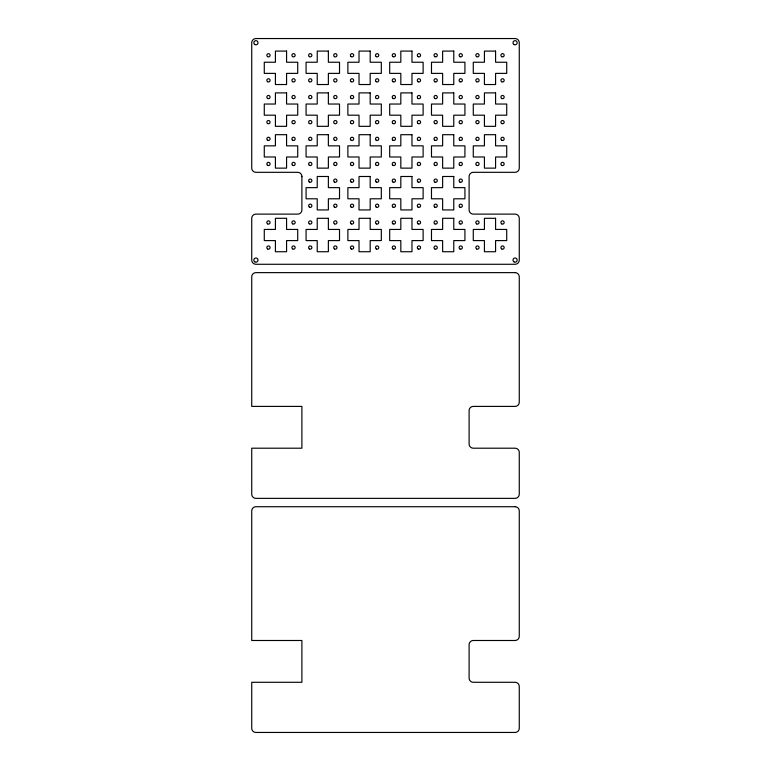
<?xml version="1.0" encoding="UTF-8"?>
<svg xmlns="http://www.w3.org/2000/svg" width="771" height="771" viewBox="0 0 771 771"><rect width="100%" height="100%" fill="white"/><g stroke="black" fill="none" stroke-linecap="round" stroke-linejoin="round"><path stroke-width="1.16" d="M301.895 176.357L301.895 209.934A4.183 4.183 0 0 1 297.722 214.116L255.914 214.116A4.183 4.183 0 0 0 251.731 218.299L251.731 260.097A4.183 4.183 0 0 0 255.914 264.28L515.086 264.28A4.183 4.183 0 0 0 519.268 260.097L519.268 218.299A4.183 4.183 0 0 0 515.086 214.116L473.278 214.116A4.183 4.183 0 0 1 469.105 209.934L469.105 176.492A4.183 4.183 0 0 1 473.278 172.319L515.086 172.319A4.183 4.183 0 0 0 519.268 168.136L519.268 42.733A4.183 4.183 0 0 0 515.086 38.55L255.914 38.55A4.183 4.183 0 0 0 251.731 42.733L251.731 168.136A4.183 4.183 0 0 0 255.914 172.319L297.722 172.319A4.183 4.183 0 0 1 301.895 176.626M286.571 51.088L275.42 51.088L275.42 62.239L264.28 62.239L264.28 73.38L275.42 73.38L275.42 84.531L286.571 84.531L286.571 73.38L297.722 73.38L297.722 62.239L286.571 62.239L286.571 51.088M328.369 51.088L317.228 51.088L317.228 62.239L306.077 62.239L306.077 73.38L317.228 73.38L317.228 84.531L328.369 84.531L328.369 73.38L339.519 73.38L339.519 62.239L328.369 62.239L328.369 51.088M370.176 51.088L359.026 51.088L359.026 62.239L347.875 62.239L347.875 73.38L359.026 73.38L359.026 84.531L370.176 84.531L370.176 73.38L381.317 73.38L381.317 62.239L370.176 62.239L370.176 51.088M411.974 51.088L400.824 51.088L400.824 62.239L389.683 62.239L389.683 73.38L400.824 73.38L400.824 84.531L411.974 84.531L411.974 73.38L423.125 73.38L423.125 62.239L411.974 62.239L411.974 51.088M453.772 51.088L442.631 51.088L442.631 62.239L431.481 62.239L431.481 73.38L442.631 73.38L442.631 84.531L453.772 84.531L453.772 73.38L464.923 73.38L464.923 62.239L453.772 62.239L453.772 51.088M495.58 51.088L484.429 51.088L484.429 62.239L473.278 62.239L473.278 73.38L484.429 73.38L484.429 84.531L495.58 84.531L495.58 73.38L506.72 73.38L506.72 62.239L495.58 62.239L495.58 51.088M286.571 92.896L275.42 92.896L275.42 104.037L264.28 104.037L264.28 115.187L275.42 115.187L275.42 126.328L286.571 126.328L286.571 115.187L297.722 115.187L297.722 104.037L286.571 104.037L286.571 92.896M328.369 92.896L317.228 92.896L317.228 104.037L306.077 104.037L306.077 115.187L317.228 115.187L317.228 126.328L328.369 126.328L328.369 115.187L339.519 115.187L339.519 104.037L328.369 104.037L328.369 92.896M370.176 92.896L359.026 92.896L359.026 104.037L347.875 104.037L347.875 115.187L359.026 115.187L359.026 126.328L370.176 126.328L370.176 115.187L381.317 115.187L381.317 104.037L370.176 104.037L370.176 92.896M411.974 92.896L400.824 92.896L400.824 104.037L389.683 104.037L389.683 115.187L400.824 115.187L400.824 126.328L411.974 126.328L411.974 115.187L423.125 115.187L423.125 104.037L411.974 104.037L411.974 92.896M453.772 92.896L442.631 92.896L442.631 104.037L431.481 104.037L431.481 115.187L442.631 115.187L442.631 126.328L453.772 126.328L453.772 115.187L464.923 115.187L464.923 104.037L453.772 104.037L453.772 92.896M495.58 92.896L484.429 92.896L484.429 104.037L473.278 104.037L473.278 115.187L484.429 115.187L484.429 126.328L495.58 126.328L495.58 115.187L506.72 115.187L506.72 104.037L495.58 104.037L495.58 92.896M286.571 134.694L275.42 134.694L275.42 145.844L264.28 145.844L264.28 156.985L275.42 156.985L275.42 168.136L286.571 168.136L286.571 156.985L297.722 156.985L297.722 145.844L286.571 145.844L286.571 134.694M328.369 134.694L317.228 134.694L317.228 145.844L306.077 145.844L306.077 156.985L317.228 156.985L317.228 168.136L328.369 168.136L328.369 156.985L339.519 156.985L339.519 145.844L328.369 145.844L328.369 134.694M370.176 134.694L359.026 134.694L359.026 145.844L347.875 145.844L347.875 156.985L359.026 156.985L359.026 168.136L370.176 168.136L370.176 156.985L381.317 156.985L381.317 145.844L370.176 145.844L370.176 134.694M411.974 134.694L400.824 134.694L400.824 145.844L389.683 145.844L389.683 156.985L400.824 156.985L400.824 168.136L411.974 168.136L411.974 156.985L423.125 156.985L423.125 145.844L411.974 145.844L411.974 134.694M453.772 134.694L442.631 134.694L442.631 145.844L431.481 145.844L431.481 156.985L442.631 156.985L442.631 168.136L453.772 168.136L453.772 156.985L464.923 156.985L464.923 145.844L453.772 145.844L453.772 134.694M495.58 134.694L484.429 134.694L484.429 145.844L473.278 145.844L473.278 156.985L484.429 156.985L484.429 168.136L495.58 168.136L495.58 156.985L506.72 156.985L506.72 145.844L495.58 145.844L495.58 134.694M328.369 176.492L317.228 176.492L317.228 187.642L306.077 187.642L306.077 198.793L317.228 198.793L317.228 209.934L328.369 209.934L328.369 198.793L339.519 198.793L339.519 187.642L328.369 187.642L328.369 176.492M370.176 176.492L359.026 176.492L359.026 187.642L347.875 187.642L347.875 198.793L359.026 198.793L359.026 209.934L370.176 209.934L370.176 198.793L381.317 198.793L381.317 187.642L370.176 187.642L370.176 176.492M411.974 176.492L400.824 176.492L400.824 187.642L389.683 187.642L389.683 198.793L400.824 198.793L400.824 209.934L411.974 209.934L411.974 198.793L423.125 198.793L423.125 187.642L411.974 187.642L411.974 176.492M453.772 176.492L442.631 176.492L442.631 187.642L431.481 187.642L431.481 198.793L442.631 198.793L442.631 209.934L453.772 209.934L453.772 198.793L464.923 198.793L464.923 187.642L453.772 187.642L453.772 176.492M286.571 218.299L275.42 218.299L275.42 229.44L264.28 229.44L264.28 240.591L275.42 240.591L275.42 251.731L286.571 251.731L286.571 240.591L297.722 240.591L297.722 229.44L286.571 229.44L286.571 218.299M328.369 218.299L317.228 218.299L317.228 229.44L306.077 229.44L306.077 240.591L317.228 240.591L317.228 251.731L328.369 251.731L328.369 240.591L339.519 240.591L339.519 229.44L328.369 229.44L328.369 218.299M370.176 218.299L359.026 218.299L359.026 229.44L347.875 229.44L347.875 240.591L359.026 240.591L359.026 251.731L370.176 251.731L370.176 240.591L381.317 240.591L381.317 229.44L370.176 229.44L370.176 218.299M411.974 218.299L400.824 218.299L400.824 229.44L389.683 229.44L389.683 240.591L400.824 240.591L400.824 251.731L411.974 251.731L411.974 240.591L423.125 240.591L423.125 229.44L411.974 229.44L411.974 218.299M453.772 218.299L442.631 218.299L442.631 229.44L431.481 229.44L431.481 240.591L442.631 240.591L442.631 251.731L453.772 251.731L453.772 240.591L464.923 240.591L464.923 229.44L453.772 229.44L453.772 218.299M495.58 218.299L484.429 218.299L484.429 229.44L473.278 229.44L473.278 240.591L484.429 240.591L484.429 251.731L495.58 251.731L495.58 240.591L506.72 240.591L506.72 229.44L495.58 229.44L495.58 218.299M515.086 272.635L255.914 272.635A4.183 4.183 0 0 0 251.731 276.818L251.731 406.404L301.895 406.404L301.895 448.202L251.731 448.202L251.731 494.182A4.183 4.183 0 0 0 255.914 498.365L515.086 498.365A4.183 4.183 0 0 0 519.268 494.182L519.268 452.384A4.183 4.183 0 0 0 515.086 448.202L473.278 448.202A4.183 4.183 0 0 1 469.105 444.019L469.105 410.577A4.183 4.183 0 0 1 473.278 406.404L515.086 406.404A4.183 4.183 0 0 0 519.268 402.221L519.268 276.818A4.183 4.183 0 0 0 515.086 272.635M515.086 506.72L255.914 506.72A4.183 4.183 0 0 0 251.731 510.903L251.731 640.489L301.895 640.489L301.895 682.287L251.731 682.287L251.731 728.267A4.183 4.183 0 0 0 255.914 732.45L515.086 732.45A4.183 4.183 0 0 0 519.268 728.267L519.268 686.469A4.183 4.183 0 0 0 515.086 682.287L473.278 682.287A4.183 4.183 0 0 1 469.105 678.104L469.105 644.672A4.183 4.183 0 0 1 473.278 640.489L515.086 640.489A4.183 4.183 0 0 0 519.268 636.306L519.268 510.903A4.183 4.183 0 0 0 515.086 506.72M254.748 44.458A2.091 2.091 0 0 0 258.006 42.877A2.091 2.091 0 0 0 254.999 40.853A2.091 2.091 0 0 0 254.748 44.458M513.91 261.832A2.091 2.091 0 0 0 517.168 260.241A2.091 2.091 0 0 0 514.17 258.218A2.091 2.091 0 0 0 513.91 261.832M254.748 261.832A2.091 2.091 0 0 0 258.006 260.241A2.091 2.091 0 0 0 254.999 258.218A2.091 2.091 0 0 0 254.748 261.832M513.91 44.458A2.091 2.091 0 0 0 517.168 42.877A2.091 2.091 0 0 0 514.17 40.853A2.091 2.091 0 0 0 513.91 44.458M267.547 56.62A1.629 1.629 0 0 0 270.081 55.387A1.629 1.629 0 0 0 267.749 53.806A1.629 1.629 0 0 0 267.547 56.62M292.623 56.62A1.629 1.629 0 0 0 295.168 55.387A1.629 1.629 0 0 0 292.826 53.806A1.629 1.629 0 0 0 292.623 56.62M292.623 81.697A1.629 1.629 0 0 0 295.168 80.463A1.629 1.629 0 0 0 292.826 78.883A1.629 1.629 0 0 0 292.623 81.697M267.547 81.697A1.629 1.629 0 0 0 270.081 80.463A1.629 1.629 0 0 0 267.749 78.883A1.629 1.629 0 0 0 267.547 81.697M309.344 56.62A1.629 1.629 0 0 0 311.879 55.387A1.629 1.629 0 0 0 309.547 53.806A1.629 1.629 0 0 0 309.344 56.62M334.421 56.62A1.629 1.629 0 0 0 336.966 55.387A1.629 1.629 0 0 0 334.624 53.806A1.629 1.629 0 0 0 334.421 56.62M334.421 81.697A1.629 1.629 0 0 0 336.966 80.463A1.629 1.629 0 0 0 334.624 78.883A1.629 1.629 0 0 0 334.421 81.697M309.344 81.697A1.629 1.629 0 0 0 311.879 80.463A1.629 1.629 0 0 0 309.547 78.883A1.629 1.629 0 0 0 309.344 81.697M351.142 56.62A1.629 1.629 0 0 0 353.687 55.387A1.629 1.629 0 0 0 351.345 53.806A1.629 1.629 0 0 0 351.142 56.62M376.229 56.62A1.629 1.629 0 0 0 378.763 55.387A1.629 1.629 0 0 0 376.431 53.806A1.629 1.629 0 0 0 376.229 56.62M376.229 81.697A1.629 1.629 0 0 0 378.763 80.463A1.629 1.629 0 0 0 376.431 78.883A1.629 1.629 0 0 0 376.229 81.697M351.142 81.697A1.629 1.629 0 0 0 353.687 80.463A1.629 1.629 0 0 0 351.345 78.883A1.629 1.629 0 0 0 351.142 81.697M392.95 56.62A1.629 1.629 0 0 0 395.484 55.387A1.629 1.629 0 0 0 393.152 53.806A1.629 1.629 0 0 0 392.95 56.62M418.123 56.678A1.629 1.629 0 0 0 420.571 55.271A1.629 1.629 0 0 0 418.123 53.854A1.629 1.629 0 0 0 418.123 56.678M418.123 81.765A1.629 1.629 0 0 0 420.571 80.348A1.629 1.629 0 0 0 418.123 78.941A1.629 1.629 0 0 0 418.123 81.765M392.95 81.697A1.629 1.629 0 0 0 395.484 80.463A1.629 1.629 0 0 0 393.152 78.883A1.629 1.629 0 0 0 392.95 81.697M434.844 56.678A1.629 1.629 0 0 0 437.292 55.271A1.629 1.629 0 0 0 434.844 53.854A1.629 1.629 0 0 0 434.844 56.678M459.93 56.678A1.629 1.629 0 0 0 462.369 55.271A1.629 1.629 0 0 0 459.93 53.854A1.629 1.629 0 0 0 459.93 56.678M459.93 81.765A1.629 1.629 0 0 0 462.369 80.348A1.629 1.629 0 0 0 459.93 78.941A1.629 1.629 0 0 0 459.93 81.765M434.844 81.765A1.629 1.629 0 0 0 437.292 80.348A1.629 1.629 0 0 0 434.844 78.941A1.629 1.629 0 0 0 434.844 81.765M476.651 56.678A1.629 1.629 0 0 0 479.09 55.271A1.629 1.629 0 0 0 476.651 53.854A1.629 1.629 0 0 0 476.651 56.678M501.728 56.678A1.629 1.629 0 0 0 504.176 55.271A1.629 1.629 0 0 0 501.728 53.854A1.629 1.629 0 0 0 501.728 56.678M501.728 81.765A1.629 1.629 0 0 0 504.176 80.348A1.629 1.629 0 0 0 501.728 78.941A1.629 1.629 0 0 0 501.728 81.765M476.651 81.765A1.629 1.629 0 0 0 479.09 80.348A1.629 1.629 0 0 0 476.651 78.941A1.629 1.629 0 0 0 476.651 81.765M309.344 98.418A1.629 1.629 0 0 0 311.879 97.185A1.629 1.629 0 0 0 309.547 95.604A1.629 1.629 0 0 0 309.344 98.418M334.421 98.418A1.629 1.629 0 0 0 336.966 97.185A1.629 1.629 0 0 0 334.624 95.604A1.629 1.629 0 0 0 334.421 98.418M334.421 123.505A1.629 1.629 0 0 0 336.966 122.271A1.629 1.629 0 0 0 334.624 120.69A1.629 1.629 0 0 0 334.421 123.505M309.344 123.505A1.629 1.629 0 0 0 311.879 122.271A1.629 1.629 0 0 0 309.547 120.69A1.629 1.629 0 0 0 309.344 123.505M309.344 140.226A1.629 1.629 0 0 0 311.879 138.992A1.629 1.629 0 0 0 309.547 137.402A1.629 1.629 0 0 0 309.344 140.226M334.421 140.226A1.629 1.629 0 0 0 336.966 138.992A1.629 1.629 0 0 0 334.624 137.402A1.629 1.629 0 0 0 334.421 140.226M334.421 165.302A1.629 1.629 0 0 0 336.966 164.069A1.629 1.629 0 0 0 334.624 162.488A1.629 1.629 0 0 0 334.421 165.302M309.344 165.302A1.629 1.629 0 0 0 311.879 164.069A1.629 1.629 0 0 0 309.547 162.488A1.629 1.629 0 0 0 309.344 165.302M267.547 140.226A1.629 1.629 0 0 0 270.081 138.992A1.629 1.629 0 0 0 267.749 137.402A1.629 1.629 0 0 0 267.547 140.226M292.623 140.226A1.629 1.629 0 0 0 295.168 138.992A1.629 1.629 0 0 0 292.826 137.402A1.629 1.629 0 0 0 292.623 140.226M292.623 165.302A1.629 1.629 0 0 0 295.168 164.069A1.629 1.629 0 0 0 292.826 162.488A1.629 1.629 0 0 0 292.623 165.302M267.547 165.302A1.629 1.629 0 0 0 270.081 164.069A1.629 1.629 0 0 0 267.749 162.488A1.629 1.629 0 0 0 267.547 165.302M267.547 98.418A1.629 1.629 0 0 0 270.081 97.185A1.629 1.629 0 0 0 267.749 95.604A1.629 1.629 0 0 0 267.547 98.418M292.623 98.418A1.629 1.629 0 0 0 295.168 97.185A1.629 1.629 0 0 0 292.826 95.604A1.629 1.629 0 0 0 292.623 98.418M292.623 123.505A1.629 1.629 0 0 0 295.168 122.271A1.629 1.629 0 0 0 292.826 120.69A1.629 1.629 0 0 0 292.623 123.505M267.547 123.505A1.629 1.629 0 0 0 270.081 122.271A1.629 1.629 0 0 0 267.749 120.69A1.629 1.629 0 0 0 267.547 123.505M351.142 140.226A1.629 1.629 0 0 0 353.687 138.992A1.629 1.629 0 0 0 351.345 137.402A1.629 1.629 0 0 0 351.142 140.226M376.229 140.226A1.629 1.629 0 0 0 378.763 138.992A1.629 1.629 0 0 0 376.431 137.402A1.629 1.629 0 0 0 376.229 140.226M376.229 165.302A1.629 1.629 0 0 0 378.763 164.069A1.629 1.629 0 0 0 376.431 162.488A1.629 1.629 0 0 0 376.229 165.302M351.142 165.302A1.629 1.629 0 0 0 353.687 164.069A1.629 1.629 0 0 0 351.345 162.488A1.629 1.629 0 0 0 351.142 165.302M351.142 98.418A1.629 1.629 0 0 0 353.687 97.185A1.629 1.629 0 0 0 351.345 95.604A1.629 1.629 0 0 0 351.142 98.418M376.229 98.418A1.629 1.629 0 0 0 378.763 97.185A1.629 1.629 0 0 0 376.431 95.604A1.629 1.629 0 0 0 376.229 98.418M376.229 123.505A1.629 1.629 0 0 0 378.763 122.271A1.629 1.629 0 0 0 376.431 120.69A1.629 1.629 0 0 0 376.229 123.505M351.142 123.505A1.629 1.629 0 0 0 353.687 122.271A1.629 1.629 0 0 0 351.345 120.69A1.629 1.629 0 0 0 351.142 123.505M392.95 98.418A1.629 1.629 0 0 0 395.484 97.185A1.629 1.629 0 0 0 393.152 95.604A1.629 1.629 0 0 0 392.95 98.418M418.123 98.486A1.629 1.629 0 0 0 420.571 97.069A1.629 1.629 0 0 0 418.123 95.662A1.629 1.629 0 0 0 418.123 98.486M418.123 123.562A1.629 1.629 0 0 0 420.571 122.155A1.629 1.629 0 0 0 418.123 120.739A1.629 1.629 0 0 0 418.123 123.562M392.95 123.505A1.629 1.629 0 0 0 395.484 122.271A1.629 1.629 0 0 0 393.152 120.69A1.629 1.629 0 0 0 392.95 123.505M434.844 98.486A1.629 1.629 0 0 0 437.292 97.069A1.629 1.629 0 0 0 434.844 95.662A1.629 1.629 0 0 0 434.844 98.486M459.93 98.486A1.629 1.629 0 0 0 462.369 97.069A1.629 1.629 0 0 0 459.93 95.662A1.629 1.629 0 0 0 459.93 98.486M459.93 123.562A1.629 1.629 0 0 0 462.369 122.155A1.629 1.629 0 0 0 459.93 120.739A1.629 1.629 0 0 0 459.93 123.562M434.844 123.562A1.629 1.629 0 0 0 437.292 122.155A1.629 1.629 0 0 0 434.844 120.739A1.629 1.629 0 0 0 434.844 123.562M476.651 98.486A1.629 1.629 0 0 0 479.09 97.069A1.629 1.629 0 0 0 476.651 95.662A1.629 1.629 0 0 0 476.651 98.486M501.728 98.486A1.629 1.629 0 0 0 504.176 97.069A1.629 1.629 0 0 0 501.728 95.662A1.629 1.629 0 0 0 501.728 98.486M501.728 123.562A1.629 1.629 0 0 0 504.176 122.155A1.629 1.629 0 0 0 501.728 120.739A1.629 1.629 0 0 0 501.728 123.562M476.651 123.562A1.629 1.629 0 0 0 479.09 122.155A1.629 1.629 0 0 0 476.651 120.739A1.629 1.629 0 0 0 476.651 123.562M476.651 140.283A1.629 1.629 0 0 0 479.09 138.876A1.629 1.629 0 0 0 476.651 137.46A1.629 1.629 0 0 0 476.651 140.283M501.728 140.283A1.629 1.629 0 0 0 504.176 138.876A1.629 1.629 0 0 0 501.728 137.46A1.629 1.629 0 0 0 501.728 140.283M501.728 165.37A1.629 1.629 0 0 0 504.176 163.953A1.629 1.629 0 0 0 501.728 162.546A1.629 1.629 0 0 0 501.728 165.37M476.651 165.37A1.629 1.629 0 0 0 479.09 163.953A1.629 1.629 0 0 0 476.651 162.546A1.629 1.629 0 0 0 476.651 165.37M434.844 140.283A1.629 1.629 0 0 0 437.292 138.876A1.629 1.629 0 0 0 434.844 137.46A1.629 1.629 0 0 0 434.844 140.283M459.93 140.283A1.629 1.629 0 0 0 462.369 138.876A1.629 1.629 0 0 0 459.93 137.46A1.629 1.629 0 0 0 459.93 140.283M459.93 165.37A1.629 1.629 0 0 0 462.369 163.953A1.629 1.629 0 0 0 459.93 162.546A1.629 1.629 0 0 0 459.93 165.37M434.844 165.37A1.629 1.629 0 0 0 437.292 163.953A1.629 1.629 0 0 0 434.844 162.546A1.629 1.629 0 0 0 434.844 165.37M392.95 140.226A1.629 1.629 0 0 0 395.484 138.992A1.629 1.629 0 0 0 393.152 137.402A1.629 1.629 0 0 0 392.95 140.226M418.123 140.283A1.629 1.629 0 0 0 420.571 138.876A1.629 1.629 0 0 0 418.123 137.46A1.629 1.629 0 0 0 418.123 140.283M418.123 165.37A1.629 1.629 0 0 0 420.571 163.953A1.629 1.629 0 0 0 418.123 162.546A1.629 1.629 0 0 0 418.123 165.37M392.95 165.302A1.629 1.629 0 0 0 395.484 164.069A1.629 1.629 0 0 0 393.152 162.488A1.629 1.629 0 0 0 392.95 165.302M309.344 182.023A1.629 1.629 0 0 0 311.879 180.79A1.629 1.629 0 0 0 309.547 179.209A1.629 1.629 0 0 0 309.344 182.023M334.421 182.023A1.629 1.629 0 0 0 336.966 180.79A1.629 1.629 0 0 0 334.624 179.209A1.629 1.629 0 0 0 334.421 182.023M334.527 207.168A1.629 1.629 0 0 0 336.966 205.751A1.629 1.629 0 0 0 334.527 204.344A1.629 1.629 0 0 0 334.527 207.168M309.441 207.168A1.629 1.629 0 0 0 311.889 205.751A1.629 1.629 0 0 0 309.441 204.344A1.629 1.629 0 0 0 309.441 207.168M351.142 182.023A1.629 1.629 0 0 0 353.687 180.79A1.629 1.629 0 0 0 351.345 179.209A1.629 1.629 0 0 0 351.142 182.023M376.229 182.023A1.629 1.629 0 0 0 378.763 180.79A1.629 1.629 0 0 0 376.431 179.209A1.629 1.629 0 0 0 376.229 182.023M376.325 207.168A1.629 1.629 0 0 0 378.773 205.751A1.629 1.629 0 0 0 376.325 204.344A1.629 1.629 0 0 0 376.325 207.168M351.248 207.168A1.629 1.629 0 0 0 353.687 205.751A1.629 1.629 0 0 0 351.248 204.344A1.629 1.629 0 0 0 351.248 207.168M392.95 182.023A1.629 1.629 0 0 0 395.484 180.79A1.629 1.629 0 0 0 393.152 179.209A1.629 1.629 0 0 0 392.95 182.023M418.123 182.081A1.629 1.629 0 0 0 420.571 180.674A1.629 1.629 0 0 0 418.123 179.257A1.629 1.629 0 0 0 418.123 182.081M418.123 207.168A1.629 1.629 0 0 0 420.571 205.751A1.629 1.629 0 0 0 418.123 204.344A1.629 1.629 0 0 0 418.123 207.168M393.046 207.168A1.629 1.629 0 0 0 395.494 205.751A1.629 1.629 0 0 0 393.046 204.344A1.629 1.629 0 0 0 393.046 207.168M434.844 182.081A1.629 1.629 0 0 0 437.292 180.674A1.629 1.629 0 0 0 434.844 179.257A1.629 1.629 0 0 0 434.844 182.081M459.93 182.081A1.629 1.629 0 0 0 462.369 180.674A1.629 1.629 0 0 0 459.93 179.257A1.629 1.629 0 0 0 459.93 182.081M459.93 207.168A1.629 1.629 0 0 0 462.369 205.751A1.629 1.629 0 0 0 459.93 204.344A1.629 1.629 0 0 0 459.93 207.168M434.844 207.168A1.629 1.629 0 0 0 437.292 205.751A1.629 1.629 0 0 0 434.844 204.344A1.629 1.629 0 0 0 434.844 207.168M476.651 223.889A1.629 1.629 0 0 0 479.09 222.472A1.629 1.629 0 0 0 476.651 221.065A1.629 1.629 0 0 0 476.651 223.889M501.728 223.889A1.629 1.629 0 0 0 504.176 222.472A1.629 1.629 0 0 0 501.728 221.065A1.629 1.629 0 0 0 501.728 223.889M501.728 248.966A1.629 1.629 0 0 0 504.176 247.558A1.629 1.629 0 0 0 501.728 246.142A1.629 1.629 0 0 0 501.728 248.966M476.651 248.966A1.629 1.629 0 0 0 479.09 247.558A1.629 1.629 0 0 0 476.651 246.142A1.629 1.629 0 0 0 476.651 248.966M434.844 223.889A1.629 1.629 0 0 0 437.292 222.472A1.629 1.629 0 0 0 434.844 221.065A1.629 1.629 0 0 0 434.844 223.889M459.93 223.889A1.629 1.629 0 0 0 462.369 222.472A1.629 1.629 0 0 0 459.93 221.065A1.629 1.629 0 0 0 459.93 223.889M459.93 248.966A1.629 1.629 0 0 0 462.369 247.558A1.629 1.629 0 0 0 459.93 246.142A1.629 1.629 0 0 0 459.93 248.966M434.844 248.966A1.629 1.629 0 0 0 437.292 247.558A1.629 1.629 0 0 0 434.844 246.142A1.629 1.629 0 0 0 434.844 248.966M393.046 223.889A1.629 1.629 0 0 0 395.494 222.472A1.629 1.629 0 0 0 393.046 221.065A1.629 1.629 0 0 0 393.046 223.889M418.123 223.889A1.629 1.629 0 0 0 420.571 222.472A1.629 1.629 0 0 0 418.123 221.065A1.629 1.629 0 0 0 418.123 223.889M418.123 248.966A1.629 1.629 0 0 0 420.571 247.558A1.629 1.629 0 0 0 418.123 246.142A1.629 1.629 0 0 0 418.123 248.966M393.046 248.966A1.629 1.629 0 0 0 395.494 247.558A1.629 1.629 0 0 0 393.046 246.142A1.629 1.629 0 0 0 393.046 248.966M351.248 223.889A1.629 1.629 0 0 0 353.687 222.472A1.629 1.629 0 0 0 351.248 221.065A1.629 1.629 0 0 0 351.248 223.889M376.325 223.889A1.629 1.629 0 0 0 378.773 222.472A1.629 1.629 0 0 0 376.325 221.065A1.629 1.629 0 0 0 376.325 223.889M376.325 248.966A1.629 1.629 0 0 0 378.773 247.558A1.629 1.629 0 0 0 376.325 246.142A1.629 1.629 0 0 0 376.325 248.966M351.248 248.966A1.629 1.629 0 0 0 353.687 247.558A1.629 1.629 0 0 0 351.248 246.142A1.629 1.629 0 0 0 351.248 248.966M309.344 223.821A1.629 1.629 0 0 0 311.879 222.588A1.629 1.629 0 0 0 309.547 221.007A1.629 1.629 0 0 0 309.344 223.821M334.421 223.821A1.629 1.629 0 0 0 336.966 222.588A1.629 1.629 0 0 0 334.624 221.007A1.629 1.629 0 0 0 334.421 223.821M334.421 248.908A1.629 1.629 0 0 0 336.966 247.674A1.629 1.629 0 0 0 334.624 246.094A1.629 1.629 0 0 0 334.421 248.908M309.344 248.908A1.629 1.629 0 0 0 311.879 247.674A1.629 1.629 0 0 0 309.547 246.094A1.629 1.629 0 0 0 309.344 248.908M267.643 223.889A1.629 1.629 0 0 0 270.091 222.472A1.629 1.629 0 0 0 267.643 221.065A1.629 1.629 0 0 0 267.643 223.889M292.72 223.889A1.629 1.629 0 0 0 295.168 222.472A1.629 1.629 0 0 0 292.72 221.065A1.629 1.629 0 0 0 292.72 223.889M292.72 248.966A1.629 1.629 0 0 0 295.168 247.558A1.629 1.629 0 0 0 292.72 246.142A1.629 1.629 0 0 0 292.72 248.966M267.643 248.966A1.629 1.629 0 0 0 270.091 247.558A1.629 1.629 0 0 0 267.643 246.142A1.629 1.629 0 0 0 267.643 248.966"/></g></svg>
